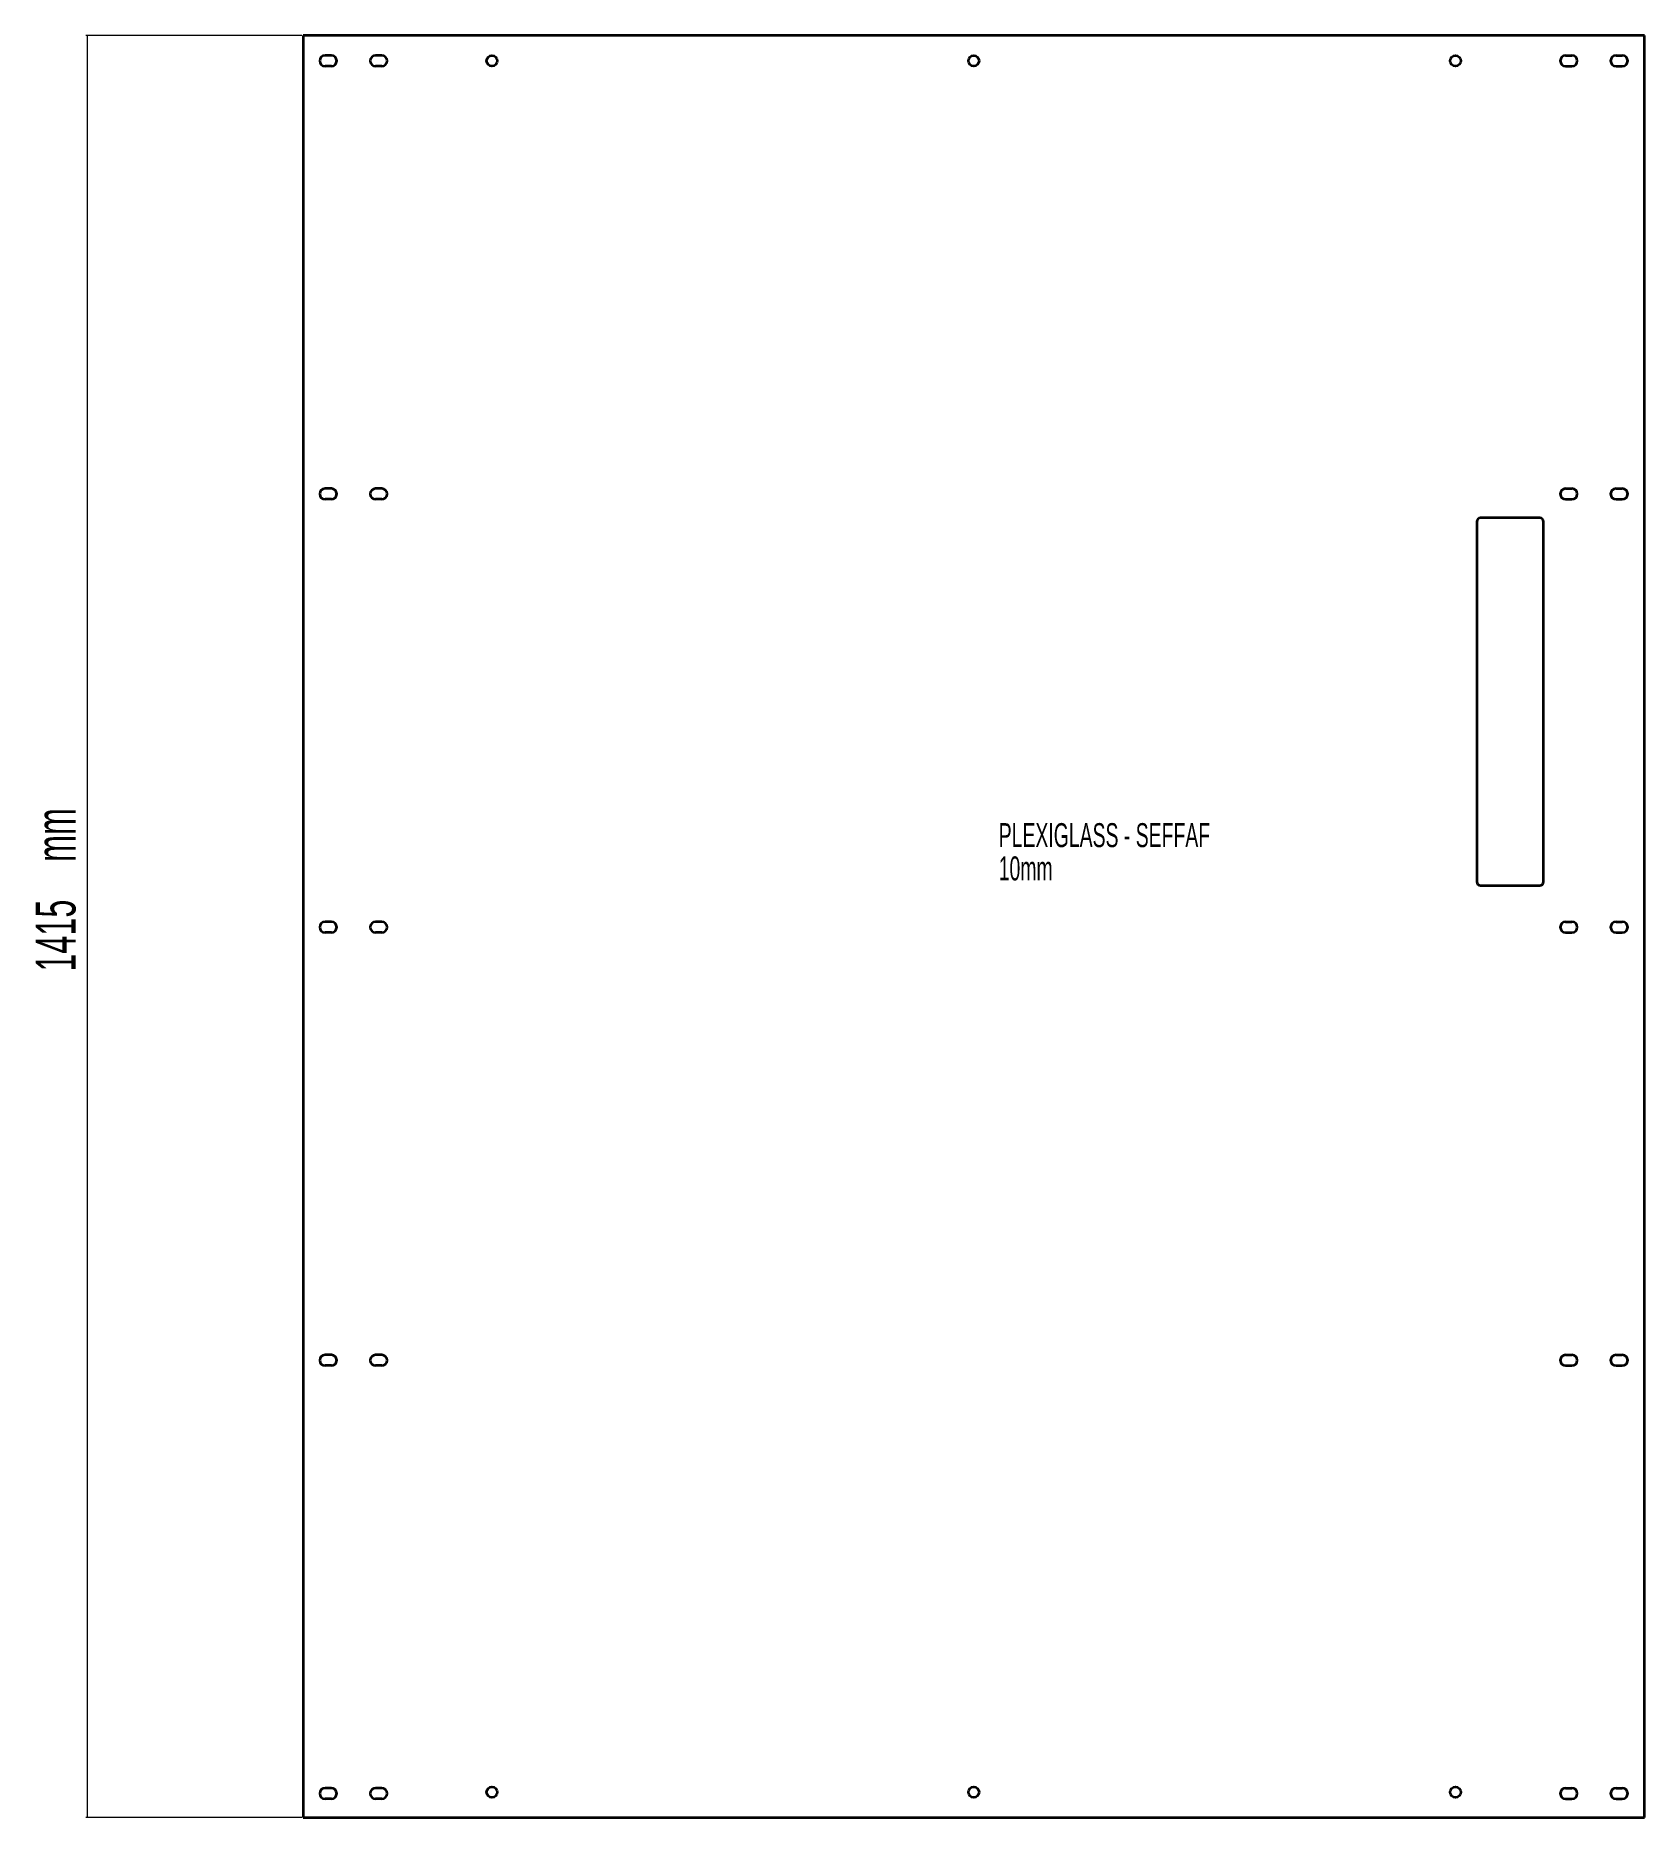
# Paper-space layout 'DXF' of a CAD drawing. Header units: millimetres. Extents: x -1304 to -27, y -546 to 869.
import ezdxf

# ---------------------------------------------------------------- set-up
doc = ezdxf.new("R2010")
doc.units = ezdxf.units.MM
doc.styles.add('SLDTEXTSTYLE4', font='TXT', dxfattribs={"width": 0.605})
doc.dimstyles.new('SLDDIMSTYLE3', dxfattribs={"dimtxt": 30.819824, "dimasz": 2, "dimexe": 0, "dimexo": 0.0625, "dimgap": 7.704956, "dimtad": 1, "dimrnd": 1e-09, "dimzin": 12, "dimdsep": 46, "dimtxsty": 'SLDTEXTSTYLE4', "dimsah": 1, "dimcen": 0.09, "dimadec": 0, "dimazin": 3, "dimtfac": 1, "dimtofl": 0, "dimtmove": 0, "dimatfit": 3, "dimfxl": 1, "dimfrac": 2, "dimtolj": 1, "dimtzin": 12, "dimarcsym": 0})

# ---------------------------------------------------------------- blocks, each defined once
blk = doc.blocks.new('_D_10')
at = {"color": 7, "linetype": 'Continuous', "lineweight": 0}
for p, q in [((-1093.1, 869.1), (-1264.5, 869.1)), ((-1263.5, 869.1), (-1263.5, -545.9)), ((-1093.1, -545.9), (-1264.5, -545.9))]:
    blk.add_line(p, q, dxfattribs=at)
at = {"color": 7, "linetype": 'Continuous', "lineweight": 18}
for points in [[(-1263.5, 869.1), (-1263.8, 867.1), (-1263.2, 867.1)], [(-1263.5, -545.9), (-1263.2, -543.9), (-1263.8, -543.9)]]:
    blk.add_solid(points, dxfattribs=at)
at = {"color": 7, "linetype": 'Continuous', "lineweight": 18, "char_height": 31.75, "attachment_point": 1, "rotation": 90, "style": 'SLDTEXTSTYLE4'}
for s, insert in [('mm', (-1304.5, 212.9)), ('1415', (-1304.5, 125.8))]:
    blk.add_mtext(s, dxfattribs=dict(at, insert=insert))

psp = doc.layouts.new('DXF')

# ---------------------------------------------------------------- linework, layer by layer
at = {"color": 7, "linetype": 'Continuous', "lineweight": 35}
for p, q in [((-1092.147, 869.116), (-1092.147, -545.884)), ((-27.147, 869.116), (-1092.147, 869.116)), ((-27.147, -545.884), (-27.147, 869.116)), ((-1069.647, 853.366), (-1074.647, 853.366)), ((-1029.647, 853.366), (-1034.647, 853.366)), ((-89.647, 853.366), (-84.647, 853.366)), ((-49.647, 853.366), (-44.647, 853.366)), ((-1069.647, 844.866), (-1074.647, 844.866)), ((-1029.647, 844.866), (-1034.647, 844.866)), ((-89.647, 844.866), (-84.647, 844.866)), ((-49.647, 844.866), (-44.647, 844.866)), ((-1069.647, 509.366), (-1074.647, 509.366)), ((-1069.647, 500.866), (-1074.647, 500.866)), ((-1029.647, 509.366), (-1034.647, 509.366)), ((-1029.647, 500.866), (-1034.647, 500.866)), ((-89.647, 509.366), (-84.647, 509.366)), ((-89.647, 500.866), (-84.647, 500.866)), ((-49.647, 509.366), (-44.647, 509.366)), ((-49.647, 500.866), (-44.647, 500.866)), ((-160.147, 483.116), (-160.147, 197.116)), ((-110.147, 486.116), (-157.147, 486.116)), ((-107.147, 197.116), (-107.147, 483.116)), ((-157.147, 194.116), (-110.147, 194.116)), ((-1069.647, 165.366), (-1074.647, 165.366)), ((-1069.647, 156.866), (-1074.647, 156.866)), ((-1029.647, 165.366), (-1034.647, 165.366)), ((-1029.647, 156.866), (-1034.647, 156.866)), ((-89.647, 165.366), (-84.647, 165.366)), ((-89.647, 156.866), (-84.647, 156.866)), ((-49.647, 165.366), (-44.647, 165.366)), ((-49.647, 156.866), (-44.647, 156.866)), ((-1069.647, -178.634), (-1074.647, -178.634)), ((-1029.647, -178.634), (-1034.647, -178.634)), ((-89.647, -178.634), (-84.647, -178.634)), ((-49.647, -178.634), (-44.647, -178.634)), ((-1069.647, -187.134), (-1074.647, -187.134)), ((-1029.647, -187.134), (-1034.647, -187.134)), ((-89.647, -187.134), (-84.647, -187.134)), ((-49.647, -187.134), (-44.647, -187.134)), ((-1069.647, -522.634), (-1074.647, -522.634)), ((-1029.647, -522.634), (-1034.647, -522.634)), ((-89.647, -522.634), (-84.647, -522.634)), ((-49.647, -522.634), (-44.647, -522.634)), ((-1069.647, -531.134), (-1074.647, -531.134)), ((-1029.647, -531.134), (-1034.647, -531.134)), ((-89.647, -531.134), (-84.647, -531.134)), ((-49.647, -531.134), (-44.647, -531.134)), ((-1092.147, -545.884), (-27.147, -545.884))]:
    psp.add_line(p, q, dxfattribs=at)
for centre in [(-942.147, 849.116), (-559.647, 849.116), (-177.147, 849.116), (-942.147, -525.884), (-559.647, -525.884), (-177.147, -525.884)]:
    psp.add_circle(centre, 4.25, dxfattribs=at)
for centre, radius, start, end in [((-1074.647, 849.116), 4.25, 90, 270), ((-1069.647, 849.116), 4.25, 270, 90), ((-1034.647, 849.116), 4.25, 90, 270), ((-1029.647, 849.116), 4.25, 270, 90), ((-89.647, 849.116), 4.25, 90, 270), ((-84.647, 849.116), 4.25, 270, 90), ((-49.647, 849.116), 4.25, 90, 270), ((-44.647, 849.116), 4.25, 270, 90), ((-1074.647, 505.116), 4.25, 90, 270), ((-1069.647, 505.116), 4.25, 270, 90), ((-1034.647, 505.116), 4.25, 90, 270), ((-1029.647, 505.116), 4.25, 270, 90), ((-89.647, 505.116), 4.25, 90, 270), ((-84.647, 505.116), 4.25, 270, 90), ((-49.647, 505.116), 4.25, 90, 270), ((-44.647, 505.116), 4.25, 270, 90), ((-157.147, 483.116), 3, 90, 180), ((-110.147, 483.116), 3, 0, 90), ((-157.147, 197.116), 3, 180, 270), ((-110.147, 197.116), 3, 270, 0), ((-1074.647, 161.116), 4.25, 90, 270), ((-1069.647, 161.116), 4.25, 270, 90), ((-1034.647, 161.116), 4.25, 90, 270), ((-1029.647, 161.116), 4.25, 270, 90), ((-89.647, 161.116), 4.25, 90, 270), ((-84.647, 161.116), 4.25, 270, 90), ((-49.647, 161.116), 4.25, 90, 270), ((-44.647, 161.116), 4.25, 270, 90), ((-1074.647, -182.884), 4.25, 90, 270), ((-1069.647, -182.884), 4.25, 270, 90), ((-1034.647, -182.884), 4.25, 90, 270), ((-1029.647, -182.884), 4.25, 270, 90), ((-89.647, -182.884), 4.25, 90, 270), ((-84.647, -182.884), 4.25, 270, 90), ((-49.647, -182.884), 4.25, 90, 270), ((-44.647, -182.884), 4.25, 270, 90), ((-1074.647, -526.884), 4.25, 90, 270), ((-1069.647, -526.884), 4.25, 270, 90), ((-1034.647, -526.884), 4.25, 90, 270), ((-1029.647, -526.884), 4.25, 270, 90), ((-89.647, -526.884), 4.25, 90, 270), ((-84.647, -526.884), 4.25, 270, 90), ((-49.647, -526.884), 4.25, 90, 270), ((-44.647, -526.884), 4.25, 270, 90)]:
    psp.add_arc(centre, radius, start, end, dxfattribs=at)

# ---------------------------------------------------------------- texts
at = {"color": 7, "linetype": 'Continuous', "lineweight": 0, "char_height": 19.05, "attachment_point": 1, "style": 'SLDTEXTSTYLE4'}
for s, insert in [('PLEXIGLASS - SEFFAF', (-539.779, 243.683)), ('10mm', (-539.779, 217.283))]:
    psp.add_mtext(s, dxfattribs=dict(at, insert=insert))

# ---------------------------------------------------------------- dimensions: what is measured, and where the dimension line sits
at = {"color": 7, "linetype": 'Continuous', "lineweight": 18}
dim = psp.add_linear_dim(base=(-1263.525, -545.884), p1=(-1092.147, 869.116), p2=(-1092.147, -545.884), angle=90, text='<> mm', dimstyle='SLDDIMSTYLE3', dxfattribs=at)
dim.commit()
dim.dimension.update_dxf_attribs({"geometry": '_D_10', "text_midpoint": (-1263.525, 198.123), "dimtype": 160})

doc.saveas('drawing.dxf')
